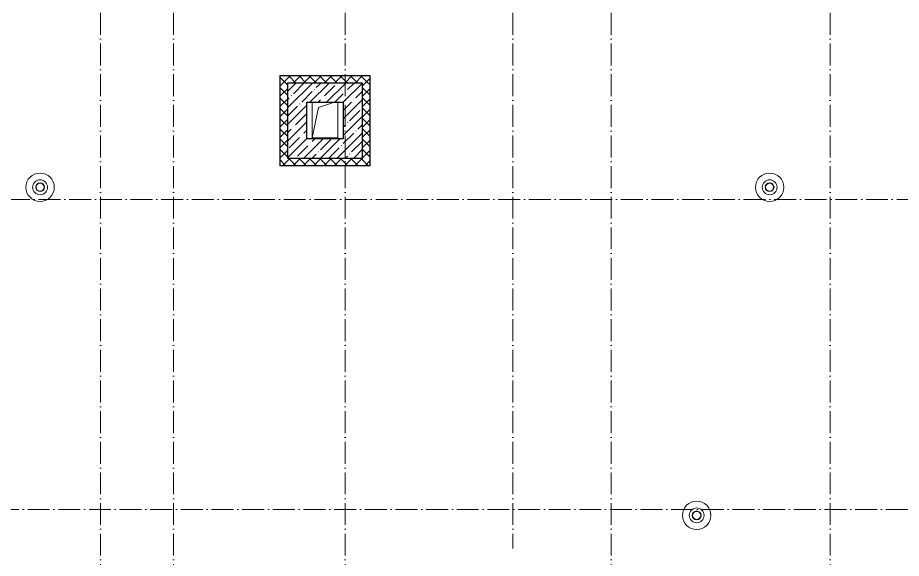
# Model space of a CAD drawing. Header units: millimetres. Extents: x -356862 to 418287, y 0 to 839748.
# Drawn here: x 12221 to 24334, y 536128 to 543543 of the extents above; entities that cross this region are included whole.
import ezdxf

# ---------------------------------------------------------------- set-up
doc = ezdxf.new("R2010")
doc.units = ezdxf.units.MM
doc.linetypes.add('50_200_ШТРИХ_1Т_ш5_п1_п1_', pattern=[700, 500, -100, 0, -100])
for name, color, linetype, lineweight in [('A-FLOR-____-MCUT', 7, 'Continuous', 25), ('A-FLOR-____-OTLN', 7, 'Continuous', 9), ('A-FLOR-____-PATT-1', 7, 'Continuous', 9), ('A-GENM-____-OTLN', 7, 'Continuous', 9), ('A-WALL-____-MCUT-1', 7, 'Continuous', 9), ('A-WALL-____-PATT-1', 7, 'Continuous', 9), ('A-WALL-FNSH-MCUT-1', 7, 'Continuous', 9), ('S-GRID-____-OTLN-1', 7, '50_200_ШТРИХ_1Т_ш5_п1_п1_', 9)]:
    doc.layers.add(name, color=color, linetype=linetype, lineweight=lineweight)
pattern_1 = [(45, (-15591.66, 459015.94), (-70.71068, 70.71068), []), (135, (-15591.66, 459015.94), (-70.71068, -70.71068), [])]

# ---------------------------------------------------------------- blocks, each defined once
blk = doc.blocks.new('Кровельный аэратор - 143_Кровельный аэратор-15605992-АР1_План отверстий 2 этажа в осях 1-64_Ю-ЯЯ')
at = {"layer": 'A-GENM-____-OTLN'}
for radius, start, end in [(195, 360, 180), (195, 180, 360), (102, 360, 180), (102, 180, 360), (60, 360, 180), (60, 180, 360), (55, 360, 180), (55, 180, 360)]:
    blk.add_arc((0, 0), radius, start, end, dxfattribs=at)
blk = doc.blocks.new('AR_Отверстие прямоугольное _в плите_ - AR_Отверстие прямоугольное _в плите_-V193-АР1_План отверстий 2 этажа в осях 1-64_Ю-ЯЯ')
at = {"layer": 'A-GENM-____-OTLN'}
for p, q in [((-175, 235), (-175, -250)), ((-175, -250), (-87, 163)), ((-87, 163), (130, 235)), ((175, -250), (175, 235)), ((-175, -250), (175, -250))]:
    blk.add_line(p, q, dxfattribs=at)
blk = doc.blocks.new('2этаж')
at = {"layer": 'S-GRID-____-OTLN-1', "color": 251, "ltscale": 0.6, "true_color": 0x636466}
for p, q in [((13358.3, 549908.8), (13358.3, 525691.4)), ((14358.3, 549908.8), (14358.3, 511907.5)), ((16708.3, 549908.8), (16708.3, 525691.4)), ((19008.3, 549908.8), (19008.3, 536263.3)), ((20358.3, 549908.8), (20358.3, 511907.5)), ((23358.3, 549908.8), (23358.3, 511907.5)), ((-20260.4, 541047), (88482.7, 541047)), ((31562.9, 536797), (-20260.4, 536797))]:
    blk.add_line(p, q, dxfattribs=at)

msp = doc.modelspace()

# ---------------------------------------------------------------- hatches: boundary and pattern name
at = {"layer": 'A-FLOR-____-PATT-1'}
h = msp.add_hatch(dxfattribs=at)
h.set_pattern_fill('FP_13', color=256, style=0, pattern_type=2)
h.set_pattern_definition([(45, (-15591.66, 459015.94), (-114.04925, 114.04925), []), (45, (-15477.61, 459015.94), (-114.04925, 114.04925), [201.612, -40.322, 3.353, -36.97])])
h.paths.add_polyline_path([(15918.3366, 541616.983), (16948.3366, 541616.983), (16948.3366, 542646.983), (15918.3366, 542646.983), (15918.3366, 542071.1304)], flags=0)
h.paths.add_polyline_path([(16183.3366, 541881.983), (16183.3366, 542381.983), (16683.3366, 542381.983), (16683.3366, 541881.983), (16208.1675, 541881.983)], flags=0)
at = {"layer": 'A-WALL-____-PATT-1'}
h = msp.add_hatch(dxfattribs=at)
h.set_pattern_fill('FP_1', color=256, style=0, pattern_type=2)
h.set_pattern_definition(pattern_1)
h.paths.add_polyline_path([(17048.3366, 542646.983), (17048.3366, 542746.983), (15818.3366, 542746.983), (15818.3366, 542646.983), (16948.3366, 542646.983)], flags=0)
h = msp.add_hatch(dxfattribs=at)
h.set_pattern_fill('FP_1', color=256, style=0, pattern_type=2)
h.set_pattern_definition(pattern_1)
h.paths.add_polyline_path([(15918.3366, 541616.983), (15918.3366, 542646.983), (15818.3366, 542646.983), (15818.3366, 541616.983)], flags=0)
h = msp.add_hatch(dxfattribs=at)
h.set_pattern_fill('FP_1', color=256, style=0, pattern_type=2)
h.set_pattern_definition(pattern_1)
h.paths.add_polyline_path([(17048.3366, 541516.983), (17048.3366, 542646.983), (16948.3366, 542646.983), (16948.3366, 541516.983)], flags=0)
h = msp.add_hatch(dxfattribs=at)
h.set_pattern_fill('FP_1', color=256, style=0, pattern_type=2)
h.set_pattern_definition(pattern_1)
h.paths.add_polyline_path([(16948.3366, 541516.983), (16948.3366, 541616.983), (15818.3366, 541616.983), (15818.3366, 541516.983), (16650.0427, 541516.983)], flags=0)

# ---------------------------------------------------------------- linework, layer by layer
at = {"layer": 'A-FLOR-____-MCUT'}
for p, q in [((16948.3366, 542646.983), (15918.3366, 542646.983)), ((15918.3366, 542646.983), (15918.3366, 541616.983)), ((16948.3366, 541616.983), (16948.3366, 542646.983)), ((16183.3366, 542381.983), (16683.3366, 542381.983)), ((16183.3366, 541881.983), (16183.3366, 542381.983)), ((16683.3366, 542381.983), (16683.3366, 541881.983)), ((16683.3366, 541881.983), (16183.3366, 541881.983)), ((15918.3366, 541616.983), (16948.3366, 541616.983))]:
    msp.add_line(p, q, dxfattribs=at)
at = {"layer": 'A-FLOR-____-OTLN'}
for p, q in [((16258.3366, 541896.983), (16258.3366, 542381.983)), ((16608.3366, 542381.983), (16608.3366, 541896.983)), ((16608.3366, 541896.983), (16258.3366, 541896.983))]:
    msp.add_line(p, q, dxfattribs=at)
at = {"layer": 'A-WALL-____-MCUT-1'}
for p, q in [((15815.3366, 542751.983), (15813.3366, 542751.983)), ((15813.3366, 542751.983), (15813.3366, 542749.983)), ((17053.3366, 542749.983), (15813.3366, 542749.983)), ((15813.3366, 542746.983), (15815.3366, 542746.983)), ((15815.3366, 542751.983), (15815.3366, 541511.983)), ((17048.3366, 542746.983), (15818.3366, 542746.983)), ((15818.3366, 542746.983), (15818.3366, 541516.983)), ((17048.3366, 541516.983), (17048.3366, 542746.983)), ((17053.3366, 542751.983), (17051.3366, 542751.983)), ((17051.3366, 541511.983), (17051.3366, 542751.983)), ((17051.3366, 542746.983), (17053.3366, 542746.983)), ((17053.3366, 542749.983), (17053.3366, 542751.983)), ((15815.3366, 541516.983), (15813.3366, 541516.983)), ((15813.3366, 541513.983), (17053.3366, 541513.983)), ((15813.3366, 541513.983), (15813.3366, 541511.983)), ((15813.3366, 541511.983), (15815.3366, 541511.983)), ((15818.3366, 541516.983), (17048.3366, 541516.983)), ((17048.3366, 541513.983), (17048.3366, 541511.983)), ((17051.3366, 541511.983), (17053.3366, 541511.983)), ((17053.3366, 541511.983), (17053.3366, 541513.983))]:
    msp.add_line(p, q, dxfattribs=at)
at = {"layer": 'A-WALL-FNSH-MCUT-1'}
for p, q in [((15813.3366, 542749.983), (15813.3366, 541513.983)), ((17051.3366, 542751.983), (15815.3366, 542751.983)), ((17053.3366, 541513.983), (17053.3366, 542749.983)), ((15815.3366, 541511.983), (17051.3366, 541511.983))]:
    msp.add_line(p, q, dxfattribs=at)
at = {"layer": 'S-GRID-____-OTLN-1', "color": 251, "ltscale": 0.6, "true_color": 0x636466}
for p, q in [((13358.3366, 549908.7924), (13358.3366, 525691.4247)), ((13358.3366, 549908.7924), (13358.3366, 525691.4247)), ((14358.3366, 549908.7924), (14358.3366, 511907.5288)), ((14358.3366, 549908.7924), (14358.3366, 511907.5288)), ((16708.3366, 549908.7924), (16708.3366, 525691.4247)), ((16708.3366, 549908.7924), (16708.3366, 525691.4247)), ((19008.3366, 549908.7924), (19008.3366, 536263.2712)), ((19008.3366, 549908.7924), (19008.3366, 536263.2712)), ((20358.3366, 549908.7924), (20358.3366, 511907.5288)), ((20358.3366, 549908.7924), (20358.3366, 511907.5288)), ((23358.3366, 549908.7924), (23358.3366, 511907.5288)), ((23358.3366, 549908.7924), (23358.3366, 511907.5288)), ((-20260.4336, 541046.983), (88482.7432, 541046.983)), ((-20260.4336, 541046.983), (88482.7432, 541046.983)), ((31562.9344, 536796.983), (-20260.4336, 536796.983)), ((31562.9344, 536796.983), (-20260.4336, 536796.983))]:
    msp.add_line(p, q, dxfattribs=at)

# ---------------------------------------------------------------- block references
at = {"color": 18, "true_color": 0x000000}
msp.add_blockref('2этаж', (0, 0), dxfattribs=at)
at = {"layer": 'A-GENM-____-OTLN'}
for name, p in [('AR_Отверстие прямоугольное _в плите_ - AR_Отверстие прямоугольное _в плите_-V193-АР1_План отверстий 2 этажа в осях 1-64_Ю-ЯЯ', (16433.3366, 542146.983)), ('Кровельный аэратор - 143_Кровельный аэратор-15605992-АР1_План отверстий 2 этажа в осях 1-64_Ю-ЯЯ', (12528.3366, 541216.983)), ('Кровельный аэратор - 143_Кровельный аэратор-15605992-АР1_План отверстий 2 этажа в осях 1-64_Ю-ЯЯ', (22528.3366, 541216.983)), ('Кровельный аэратор - 143_Кровельный аэратор-15605992-АР1_План отверстий 2 этажа в осях 1-64_Ю-ЯЯ', (21528.3366, 536716.983))]:
    msp.add_blockref(name, p, dxfattribs=at)

doc.saveas('drawing.dxf')
